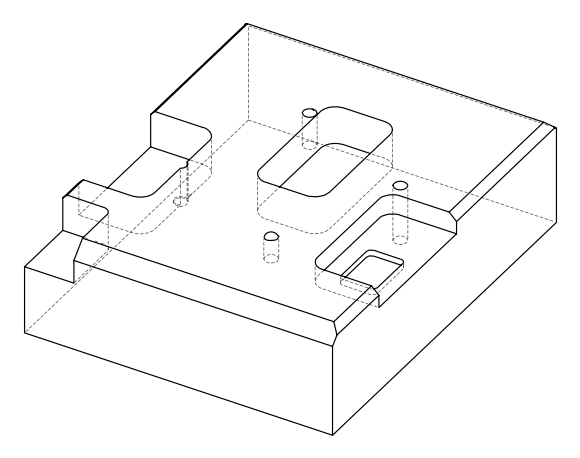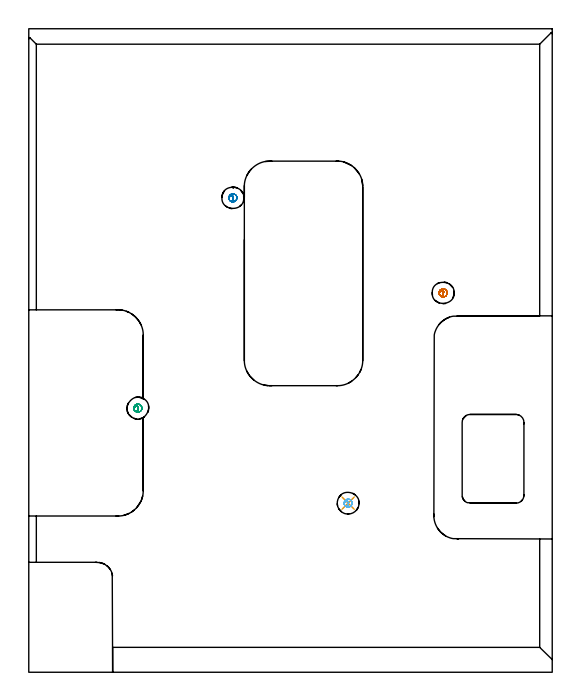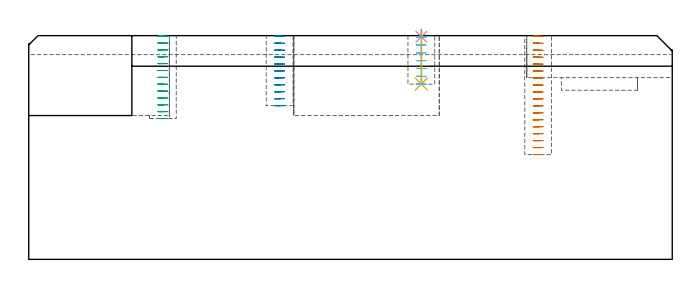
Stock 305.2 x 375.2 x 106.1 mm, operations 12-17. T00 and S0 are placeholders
(PLAN: 17 operations, 8 tool changes, 95.7 min)
(1 AREA_MILL | FG_CHAMFER_SURFACE | UGT0205_001 | 0.6 min | 319 mm3)
(2 AREA_MILL_1 | FG_CHAMFER_SURFACE_1 | UGT0205_001 | 1.81 min | 2118 mm3)
(3 AREA_MILL_2 | FG_CHAMFER_SURFACE_2 | UGT0205_001 | 4.09 min | 4583 mm3)
(4 AREA_MILL_3 | FG_CHAMFER_SURFACE_3 | UGT0205_001 | 12.4 min | 27449 mm3)
(5 AREA_MILL_4 | FG_CHAMFER_SURFACE_4 | UGT0205_001 | 9.81 min | 12179 mm3)
(6 AREA_MILL_5 | FG_CHAMFER_SURFACE_5 | UGT0205_001 | 2.69 min | 1609 mm3)
(7 MILL_CORNER_NOTCH_RECTANGULAR | CORNER_NOTCH_RECTANGULAR | NXT0201_012 | Follow Part, ap 4, ae 75% | 8.14 min | 117374 mm3)
(8 MILL_OPEN_POCKET | POCKET_OPEN | NXT0201_012 | Follow Part, ap 4, ae 75% | 24.29 min | 300246 mm3)
(9 MILL_RECTANGULAR_POCKET | POCKET_RECTANGULAR_STRAIGHT | UGT0201_094 | Follow Part, ap 5, ae 75% | 9.42 min | 335247 mm3)
(10 MILL_RECTANGULAR_POCKET_1 | POCKET_RECTANGULAR_STRAIGHT_1 | NXT0201_009 | Follow Part, ap 2, ae 75% | 8.78 min | 47752 mm3)
(11 MILL_SLOT | SLOT_PARTIAL_RECTANGULAR | UGT0201_094 | Follow Part, ap 5, ae 75% | 8.87 min | 140129 mm3)
(12 MILL_BLIND_HOLE_FROM_SOLID_MATERIAL | STEP1POCKET | NXT0201_009 | Spiral | 1.73 min | 7165 mm3)
(13 MILL_BLIND_HOLE_FROM_SOLID_MATERIAL_1 | STEP1POCKET_1 | NXT0201_009 | Spiral | 1.06 min | 4179 mm3)
(14 MILL_BLIND_HOLE_FROM_SOLID_MATERIAL_2 | STEP1POCKET_2 | NXT0201_009 | Spiral | 1.25 min | 1134 mm3)
(15 SPOT_DRILL | STEP1POCKET_3 | NXT0321_9005460120000 | 0.03 min | 22 mm3)
(16 DRILL_BLIND_HOLE_INTO_CENTER | STEP1POCKET_3 | NXT0301_088 | 0.1 min | 2292 mm3)
(17 MILL_ROUGH_BLIND_HOLE_CONTOUR | STEP1POCKET_3 | NXT0201_009 | Spiral | 0.67 min | 591 mm3)
(TOOL UGT0205_001 | Chamfer Mill 20 x 3 x 45 deg. | D20 FL50 Z2)
(TOOL NXT0201_012 | ENDMILL 16mm [2P460-1600-NA 1630] | D16 FL38 Z6)
(TOOL UGT0201_094 | End mill 20 mm | D20 FL38 Z4)
(TOOL NXT0201_009 | ENDMILL 8mm [2P460-0800-NA 1630] | D8 FL26 Z6)
(TOOL NXT0321_9005460120000 | NC Spot Drill, 142deg, 12mm, Carbide, Uncoated | D12 PA142 FL30 Z2)
(TOOL NXT0301_088 | Carbide Drill 11.7mm [860.1-1170-035A1-MM 2214] | D11.7 PA140 FL55 Z2)
(OP 12 MILL_BLIND_HOLE_FROM_SOLID_MATERIAL)
G17 G21 G94 G90
T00 M6
G54
G17 G0 G90 X241.6 Y221.2 S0 M3
G43 Z116.1 H1
Z105.8
G94 G3 X241.965 Y221.682 R0.379 F250.
X241.281 Y222.331 R0.921
X239.658 Y221.712 R1.571
X239.596 Y219.972 R1.576
X242.828 Y219.196 R2.35
X239.596 Y219.972 R-2.35
X241.212 Y219.584 R1.175
X241.6 Y221.2 R1.175
G0 Z102.5
G3 X241.965 Y221.682 R0.379
X241.281 Y222.331 R0.921
X239.658 Y221.712 R1.571
X239.596 Y219.972 R1.576
X242.828 Y219.196 R2.35
X239.596 Y219.972 R-2.35
X241.212 Y219.584 R1.175
X241.6 Y221.2 R1.175
G0 Z99.2
G3 X241.965 Y221.682 R0.379
X241.281 Y222.331 R0.921
X239.658 Y221.712 R1.571
X239.596 Y219.972 R1.576
X242.828 Y219.196 R2.35
X239.596 Y219.972 R-2.35
X241.212 Y219.584 R1.175
X241.6 Y221.2 R1.175
G0 Z95.9
G3 X241.965 Y221.682 R0.379
X241.281 Y222.331 R0.921
X239.658 Y221.712 R1.571
X239.596 Y219.972 R1.576
X242.828 Y219.196 R2.35
X239.596 Y219.972 R-2.35
X241.212 Y219.584 R1.175
X241.6 Y221.2 R1.175
G0 Z92.6
G3 X241.965 Y221.682 R0.379
X241.281 Y222.331 R0.921
X239.658 Y221.712 R1.571
X239.596 Y219.972 R1.576
X242.828 Y219.196 R2.35
X239.596 Y219.972 R-2.35
X241.212 Y219.584 R1.175
X241.6 Y221.2 R1.175
G0 Z89.3
G3 X241.965 Y221.682 R0.379
X241.281 Y222.331 R0.921
X239.658 Y221.712 R1.571
X239.596 Y219.972 R1.576
X242.828 Y219.196 R2.35
X239.596 Y219.972 R-2.35
X241.212 Y219.584 R1.175
X241.6 Y221.2 R1.175
G0 Z86.
G3 X241.965 Y221.682 R0.379
X241.281 Y222.331 R0.921
X239.658 Y221.712 R1.571
X239.596 Y219.972 R1.576
X242.828 Y219.196 R2.35
X239.596 Y219.972 R-2.35
X241.212 Y219.584 R1.175
X241.6 Y221.2 R1.175
G0 Z82.7
G3 X241.965 Y221.682 R0.379
X241.281 Y222.331 R0.921
X239.658 Y221.712 R1.571
X239.596 Y219.972 R1.576
X242.828 Y219.196 R2.35
X239.596 Y219.972 R-2.35
X241.212 Y219.584 R1.175
X241.6 Y221.2 R1.175
G0 Z79.4
G3 X241.965 Y221.682 R0.379
X241.281 Y222.331 R0.921
X239.658 Y221.712 R1.571
X239.596 Y219.972 R1.576
X242.828 Y219.196 R2.35
X239.596 Y219.972 R-2.35
X241.212 Y219.584 R1.175
X241.6 Y221.2 R1.175
G0 Z76.1
G3 X241.965 Y221.682 R0.379
X241.281 Y222.331 R0.921
X239.658 Y221.712 R1.571
X239.596 Y219.972 R1.576
X242.828 Y219.196 R2.35
X239.596 Y219.972 R-2.35
X241.212 Y219.584 R1.175
X241.6 Y221.2 R1.175
G0 Z72.8
G3 X241.965 Y221.682 R0.379
X241.281 Y222.331 R0.921
X239.658 Y221.712 R1.571
X239.596 Y219.972 R1.576
X242.828 Y219.196 R2.35
X239.596 Y219.972 R-2.35
X241.212 Y219.584 R1.175
X241.6 Y221.2 R1.175
G0 Z69.5
G3 X241.965 Y221.682 R0.379
X241.281 Y222.331 R0.921
X239.658 Y221.712 R1.571
X239.596 Y219.972 R1.576
X242.828 Y219.196 R2.35
X239.596 Y219.972 R-2.35
X241.212 Y219.584 R1.175
X241.6 Y221.2 R1.175
G0 Z66.2
G3 X241.965 Y221.682 R0.379
X241.281 Y222.331 R0.921
X239.658 Y221.712 R1.571
X239.596 Y219.972 R1.576
X242.828 Y219.196 R2.35
X239.596 Y219.972 R-2.35
X241.212 Y219.584 R1.175
X241.6 Y221.2 R1.175
G0 Z62.9
G3 X241.965 Y221.682 R0.379
X241.281 Y222.331 R0.921
X239.658 Y221.712 R1.571
X239.596 Y219.972 R1.576
X242.828 Y219.196 R2.35
X239.596 Y219.972 R-2.35
X241.212 Y219.584 R1.175
X241.6 Y221.2 R1.175
G0 Z59.6
G3 X241.965 Y221.682 R0.379
X241.281 Y222.331 R0.921
X239.658 Y221.712 R1.571
X239.596 Y219.972 R1.576
X242.828 Y219.196 R2.35
X239.596 Y219.972 R-2.35
X241.212 Y219.584 R1.175
X241.6 Y221.2 R1.175
G0 Z56.3
G3 X241.965 Y221.682 R0.379
X241.281 Y222.331 R0.921
X239.658 Y221.712 R1.571
X239.596 Y219.972 R1.576
X242.828 Y219.196 R2.35
X239.596 Y219.972 R-2.35
X241.212 Y219.584 R1.175
X241.6 Y221.2 R1.175
G0 Z53.
G3 X241.965 Y221.682 R0.379
X241.281 Y222.331 R0.921
X239.658 Y221.712 R1.571
X239.596 Y219.972 R1.576
X242.828 Y219.196 R2.35
X239.596 Y219.972 R-2.35
X241.212 Y219.584 R1.175
X241.6 Y221.2 R1.175
G0 Z49.7
G3 X241.965 Y221.682 R0.379
X241.281 Y222.331 R0.921
X239.658 Y221.712 R1.571
X239.596 Y219.972 R1.576
X242.828 Y219.196 R2.35
X239.596 Y219.972 R-2.35
X241.212 Y219.584 R1.175
X241.6 Y221.2 R1.175
G0 Z116.1
M5
M2
(OP 13 MILL_BLIND_HOLE_FROM_SOLID_MATERIAL_1)
G17 G21 G94 G90
T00 M6
G54
G17 G0 G90 X119. Y276.6 S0 M3
G43 Z116.1 H1
Z105.809
G94 G3 X119.365 Y277.082 R0.379 F250.
X118.681 Y277.731 R0.921
X117.058 Y277.112 R1.571
X116.996 Y275.372 R1.576
X120.228 Y274.596 R2.35
X116.996 Y275.372 R-2.35
X118.612 Y274.984 R1.175
X119. Y276.6 R1.175
G0 Z102.518
G3 X119.365 Y277.082 R0.379
X118.681 Y277.731 R0.921
X117.058 Y277.112 R1.571
X116.996 Y275.372 R1.576
X120.228 Y274.596 R2.35
X116.996 Y275.372 R-2.35
X118.612 Y274.984 R1.175
X119. Y276.6 R1.175
G0 Z99.227
G3 X119.365 Y277.082 R0.379
X118.681 Y277.731 R0.921
X117.058 Y277.112 R1.571
X116.996 Y275.372 R1.576
X120.228 Y274.596 R2.35
X116.996 Y275.372 R-2.35
X118.612 Y274.984 R1.175
X119. Y276.6 R1.175
G0 Z95.936
G3 X119.365 Y277.082 R0.379
X118.681 Y277.731 R0.921
X117.058 Y277.112 R1.571
X116.996 Y275.372 R1.576
X120.228 Y274.596 R2.35
X116.996 Y275.372 R-2.35
X118.612 Y274.984 R1.175
X119. Y276.6 R1.175
G0 Z92.645
G3 X119.365 Y277.082 R0.379
X118.681 Y277.731 R0.921
X117.058 Y277.112 R1.571
X116.996 Y275.372 R1.576
X120.228 Y274.596 R2.35
X116.996 Y275.372 R-2.35
X118.612 Y274.984 R1.175
X119. Y276.6 R1.175
G0 Z89.355
G3 X119.365 Y277.082 R0.379
X118.681 Y277.731 R0.921
X117.058 Y277.112 R1.571
X116.996 Y275.372 R1.576
X120.228 Y274.596 R2.35
X116.996 Y275.372 R-2.35
X118.612 Y274.984 R1.175
X119. Y276.6 R1.175
G0 Z86.064
G3 X119.365 Y277.082 R0.379
X118.681 Y277.731 R0.921
X117.058 Y277.112 R1.571
X116.996 Y275.372 R1.576
X120.228 Y274.596 R2.35
X116.996 Y275.372 R-2.35
X118.612 Y274.984 R1.175
X119. Y276.6 R1.175
G0 Z82.773
G3 X119.365 Y277.082 R0.379
X118.681 Y277.731 R0.921
X117.058 Y277.112 R1.571
X116.996 Y275.372 R1.576
X120.228 Y274.596 R2.35
X116.996 Y275.372 R-2.35
X118.612 Y274.984 R1.175
X119. Y276.6 R1.175
G0 Z79.482
G3 X119.365 Y277.082 R0.379
X118.681 Y277.731 R0.921
X117.058 Y277.112 R1.571
X116.996 Y275.372 R1.576
X120.228 Y274.596 R2.35
X116.996 Y275.372 R-2.35
X118.612 Y274.984 R1.175
X119. Y276.6 R1.175
G0 Z76.191
G3 X119.365 Y277.082 R0.379
X118.681 Y277.731 R0.921
X117.058 Y277.112 R1.571
X116.996 Y275.372 R1.576
X120.228 Y274.596 R2.35
X116.996 Y275.372 R-2.35
X118.612 Y274.984 R1.175
X119. Y276.6 R1.175
G0 Z72.9
G3 X119.365 Y277.082 R0.379
X118.681 Y277.731 R0.921
X117.058 Y277.112 R1.571
X116.996 Y275.372 R1.576
X120.228 Y274.596 R2.35
X116.996 Y275.372 R-2.35
X118.612 Y274.984 R1.175
X119. Y276.6 R1.175
G0 Z116.1
M5
M2
(OP 14 MILL_BLIND_HOLE_FROM_SOLID_MATERIAL_2)
G17 G21 G94 G90
T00 M6
G54
G17 G0 G90 X63.6 Y154. S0 M3
G43 Z116.1 H1
Z105.846
G94 G3 X63.965 Y154.482 R0.379 F250.
X63.281 Y155.131 R0.921
X61.658 Y154.512 R1.571
X61.596 Y152.772 R1.576
X64.828 Y151.996 R2.35
X61.596 Y152.772 R-2.35
X63.212 Y152.384 R1.175
X63.6 Y154. R1.175
G0 Z102.592
G3 X63.965 Y154.482 R0.379
X63.281 Y155.131 R0.921
X61.658 Y154.512 R1.571
X61.596 Y152.772 R1.576
X64.828 Y151.996 R2.35
X61.596 Y152.772 R-2.35
X63.212 Y152.384 R1.175
X63.6 Y154. R1.175
G0 Z99.338
G3 X63.965 Y154.482 R0.379
X63.281 Y155.131 R0.921
X61.658 Y154.512 R1.571
X61.596 Y152.772 R1.576
X64.828 Y151.996 R2.35
X61.596 Y152.772 R-2.35
X63.212 Y152.384 R1.175
X63.6 Y154. R1.175
G0 Z96.085
G3 X63.965 Y154.482 R0.379
X63.281 Y155.131 R0.921
X61.658 Y154.512 R1.571
X61.596 Y152.772 R1.576
X64.828 Y151.996 R2.35
X61.596 Y152.772 R-2.35
X63.212 Y152.384 R1.175
X63.6 Y154. R1.175
G0 Z92.831
G3 X63.965 Y154.482 R0.379
X63.281 Y155.131 R0.921
X61.658 Y154.512 R1.571
X61.596 Y152.772 R1.576
X64.828 Y151.996 R2.35
X61.596 Y152.772 R-2.35
X63.212 Y152.384 R1.175
X63.6 Y154. R1.175
G0 Z89.577
G3 X63.965 Y154.482 R0.379
X63.281 Y155.131 R0.921
X61.658 Y154.512 R1.571
X61.596 Y152.772 R1.576
X64.828 Y151.996 R2.35
X61.596 Y152.772 R-2.35
X63.212 Y152.384 R1.175
X63.6 Y154. R1.175
G0 Z86.323
G3 X63.965 Y154.482 R0.379
X63.281 Y155.131 R0.921
X61.658 Y154.512 R1.571
X61.596 Y152.772 R1.576
X64.828 Y151.996 R2.35
X61.596 Y152.772 R-2.35
X63.212 Y152.384 R1.175
X63.6 Y154. R1.175
G0 Z83.069
G3 X63.965 Y154.482 R0.379
X63.281 Y155.131 R0.921
X61.658 Y154.512 R1.571
X61.596 Y152.772 R1.576
X64.828 Y151.996 R2.35
X61.596 Y152.772 R-2.35
X63.212 Y152.384 R1.175
X63.6 Y154. R1.175
G0 Z79.815
G3 X63.965 Y154.482 R0.379
X63.281 Y155.131 R0.921
X61.658 Y154.512 R1.571
X61.596 Y152.772 R1.576
X64.828 Y151.996 R2.35
X61.596 Y152.772 R-2.35
X63.212 Y152.384 R1.175
X63.6 Y154. R1.175
G0 Z76.562
G3 X63.965 Y154.482 R0.379
X63.281 Y155.131 R0.921
X61.658 Y154.512 R1.571
X61.596 Y152.772 R1.576
X64.828 Y151.996 R2.35
X61.596 Y152.772 R-2.35
X63.212 Y152.384 R1.175
X63.6 Y154. R1.175
G0 Z73.308
G3 X63.965 Y154.482 R0.379
X63.281 Y155.131 R0.921
X61.658 Y154.512 R1.571
X61.596 Y152.772 R1.576
X64.828 Y151.996 R2.35
X61.596 Y152.772 R-2.35
X63.212 Y152.384 R1.175
X63.6 Y154. R1.175
G0 Z70.054
G3 X63.965 Y154.482 R0.379
X63.281 Y155.131 R0.921
X61.658 Y154.512 R1.571
X61.596 Y152.772 R1.576
X64.828 Y151.996 R2.35
X61.596 Y152.772 R-2.35
X63.212 Y152.384 R1.175
X63.6 Y154. R1.175
G0 Z66.8
G3 X63.965 Y154.482 R0.379
X63.281 Y155.131 R0.921
X61.658 Y154.512 R1.571
X61.596 Y152.772 R1.576
X64.828 Y151.996 R2.35
X61.596 Y152.772 R-2.35
X63.212 Y152.384 R1.175
X63.6 Y154. R1.175
G0 Z116.1
M5
M2
(OP 15 SPOT_DRILL)
G17 G21 G94 G90
T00 M6
G54
G17 G0 G90 X186.2 Y98.6 S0 M3
G43 Z116.1 H0
G94 G81 G98 Z105.553 F250. R109.1
G80
M5
M2
(OP 16 DRILL_BLIND_HOLE_INTO_CENTER)
G17 G21 G94 G90
T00 M6
G54
G17 G0 G90 X186.2 Y98.6 S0 M3
G43 Z116.1 H1
G94 G81 G98 Z83.1 F250. R108.1
G80
M5
M2
(OP 17 MILL_ROUGH_BLIND_HOLE_CONTOUR)
G17 G21 G94 G90
T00 M6
G54
G17 G0 G90 X186.2 Y98.6 S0 M3
G43 Z116.1 H1
Z105.386
G94 G3 X186.565 Y99.082 R0.379 F250.
X185.881 Y99.731 R0.921
X184.258 Y99.112 R1.571
X184.196 Y97.372 R1.576
X187.428 Y96.596 R2.35
X184.196 Y97.372 R-2.35
X185.812 Y96.984 R1.175
X186.2 Y98.6 R1.175
G0 Z101.671
G3 X186.565 Y99.082 R0.379
X185.881 Y99.731 R0.921
X184.258 Y99.112 R1.571
X184.196 Y97.372 R1.576
X187.428 Y96.596 R2.35
X184.196 Y97.372 R-2.35
X185.812 Y96.984 R1.175
X186.2 Y98.6 R1.175
G0 Z97.957
G3 X186.565 Y99.082 R0.379
X185.881 Y99.731 R0.921
X184.258 Y99.112 R1.571
X184.196 Y97.372 R1.576
X187.428 Y96.596 R2.35
X184.196 Y97.372 R-2.35
X185.812 Y96.984 R1.175
X186.2 Y98.6 R1.175
G0 Z94.243
G3 X186.565 Y99.082 R0.379
X185.881 Y99.731 R0.921
X184.258 Y99.112 R1.571
X184.196 Y97.372 R1.576
X187.428 Y96.596 R2.35
X184.196 Y97.372 R-2.35
X185.812 Y96.984 R1.175
X186.2 Y98.6 R1.175
G0 Z90.529
G3 X186.565 Y99.082 R0.379
X185.881 Y99.731 R0.921
X184.258 Y99.112 R1.571
X184.196 Y97.372 R1.576
X187.428 Y96.596 R2.35
X184.196 Y97.372 R-2.35
X185.812 Y96.984 R1.175
X186.2 Y98.6 R1.175
G0 Z86.814
G3 X186.565 Y99.082 R0.379
X185.881 Y99.731 R0.921
X184.258 Y99.112 R1.571
X184.196 Y97.372 R1.576
X187.428 Y96.596 R2.35
X184.196 Y97.372 R-2.35
X185.812 Y96.984 R1.175
X186.2 Y98.6 R1.175
G0 Z83.1
G3 X186.565 Y99.082 R0.379
X185.881 Y99.731 R0.921
X184.258 Y99.112 R1.571
X184.196 Y97.372 R1.576
X187.428 Y96.596 R2.35
X184.196 Y97.372 R-2.35
X185.812 Y96.984 R1.175
X186.2 Y98.6 R1.175
G0 Z116.1
M5
M2
